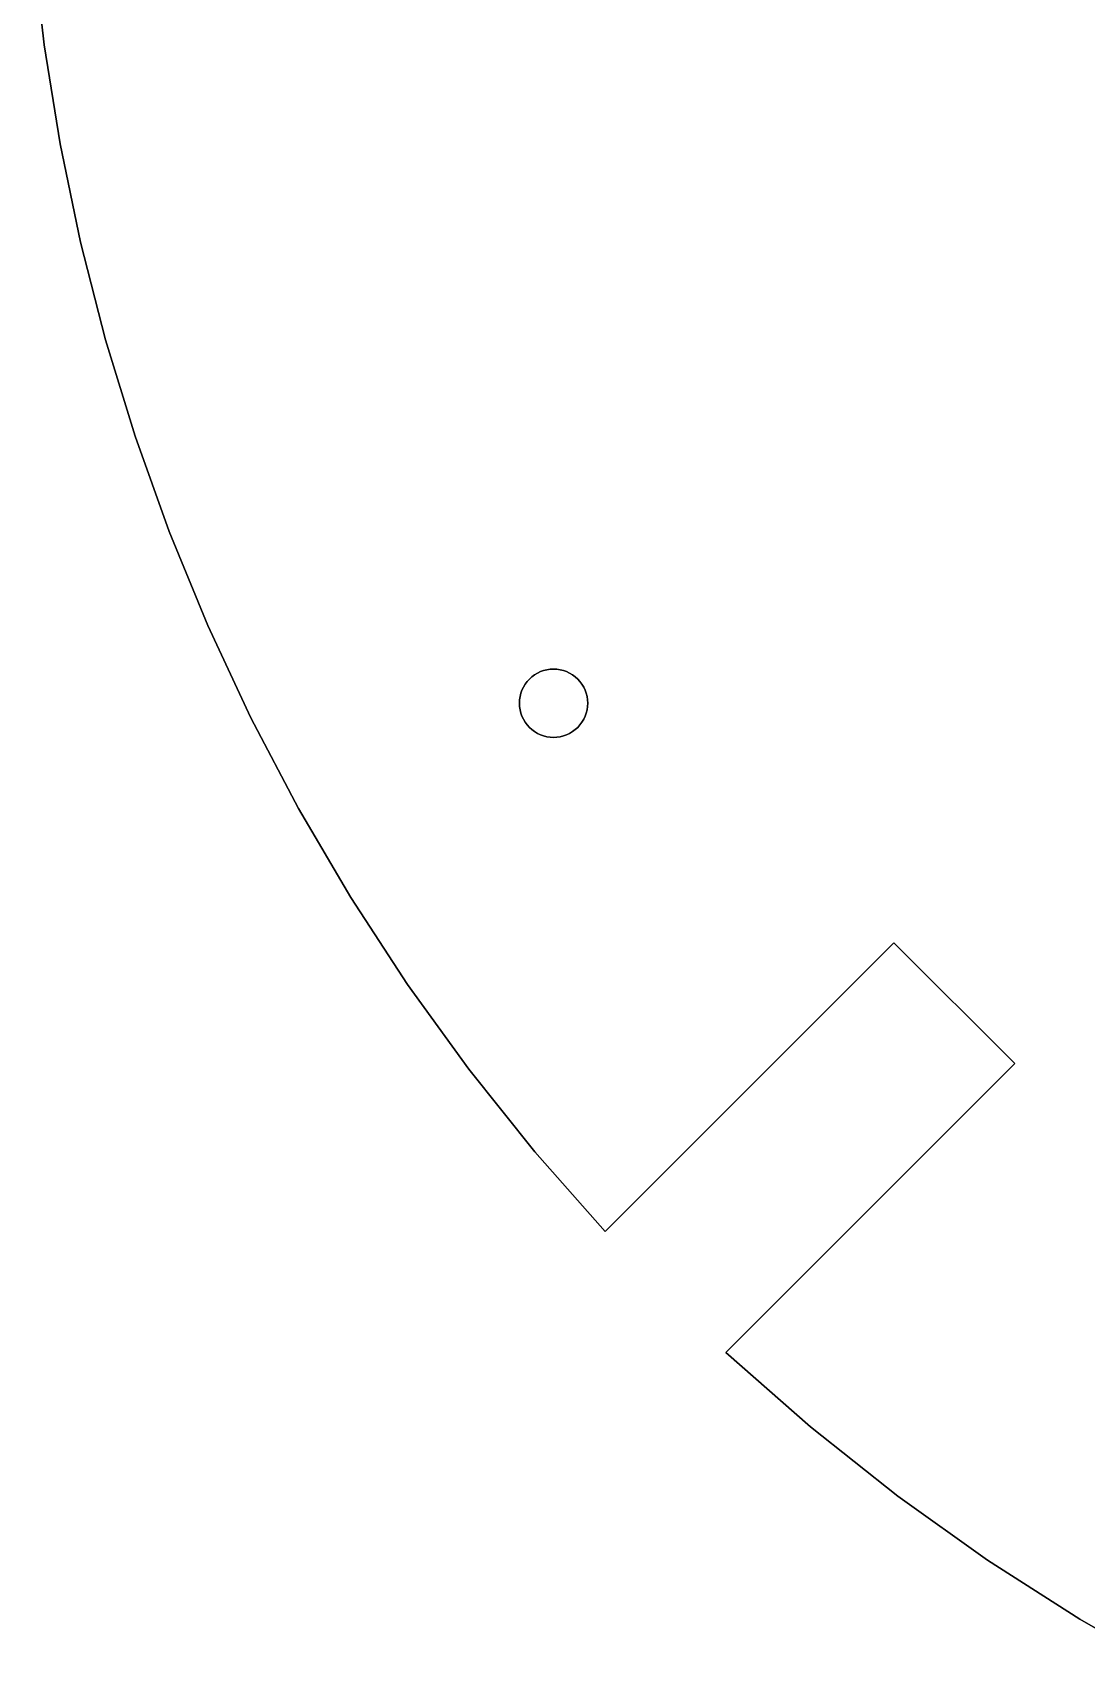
# Model space of a CAD drawing. Extents: x 0 to 16, y 0 to 13.9.
# Drawn here: x 0.03 to 3.89, y 0.95 to 6.95 of the extents above; entities that cross this region are included whole.
import ezdxf

# ---------------------------------------------------------------- set-up
doc = ezdxf.new("R2010")
doc.units = 0
doc.layers.get('0').update_dxf_attribs({"linetype": 'continuous'})

# ---------------------------------------------------------------- blocks, each defined once
blk = doc.blocks.new('FACE202')
at = {"color": 0}
for p, q in [((3.5253, 1.36713), (3.8623, 1.15129)), ((3.8623, 1.15129), (3.5253, 1.36713))]:
    blk.add_line(p, q, dxfattribs=at)
blk = doc.blocks.new('FACE206')
at = {"color": 0}
for p, q in [((3.62438, 3.18244), (2.56826, 2.12665)), ((2.56826, 2.12665), (3.62438, 3.18244))]:
    blk.add_line(p, q, dxfattribs=at)
blk = doc.blocks.new('FACE208')
at = {"color": 0}
for p, q in [((2.12662, 2.56823), (3.18244, 3.62438)), ((3.18244, 3.62438), (2.12662, 2.56823))]:
    blk.add_line(p, q, dxfattribs=at)
blk = doc.blocks.new('FACE209')
at = {"color": 0}
for p, q in [((1.8691, 2.86045), (2.12662, 2.56823)), ((2.12662, 2.56823), (1.8691, 2.86045))]:
    blk.add_line(p, q, dxfattribs=at)
blk = doc.blocks.new('FACE210')
at = {"color": 0}
for p, q in [((1.62819, 3.16182), (1.8691, 2.86045)), ((1.8691, 2.86045), (1.62819, 3.16182))]:
    blk.add_line(p, q, dxfattribs=at)
blk = doc.blocks.new('FACE212')
at = {"color": 0}
for p, q in [((1.19621, 3.78957), (1.40389, 3.47173)), ((1.40389, 3.47173), (1.19621, 3.78957))]:
    blk.add_line(p, q, dxfattribs=at)
blk = doc.blocks.new('FACE214')
at = {"color": 0}
for p, q in [((0.830687, 4.44658), (1.00514, 4.11472)), ((1.00514, 4.11472), (0.830687, 4.44658))]:
    blk.add_line(p, q, dxfattribs=at)
blk = doc.blocks.new('FACE216')
at = {"color": 0}
for p, q in [((0.531625, 5.12799), (0.672849, 4.78455)), ((0.672849, 4.78455), (0.531625, 5.12799))]:
    blk.add_line(p, q, dxfattribs=at)
blk = doc.blocks.new('FACE217')
at = {"color": 0}
for p, q in [((0.407015, 5.47632), (0.531625, 5.12799)), ((0.531625, 5.12799), (0.407015, 5.47632))]:
    blk.add_line(p, q, dxfattribs=at)
blk = doc.blocks.new('FACE222')
at = {"color": 0}
for p, q in [((0.033187, 7.2698), (0.074724, 6.90623)), ((0.074724, 6.90623), (0.033187, 7.2698))]:
    blk.add_line(p, q, dxfattribs=at)
blk = doc.blocks.new('FACE277')
at = {"color": 0}
for p, q in [((0.074724, 6.90623), (0.033187, 7.2698)), ((0.033187, 7.2698), (0.074724, 6.90623))]:
    blk.add_line(p, q, dxfattribs=at)
blk = doc.blocks.new('FACE278')
at = {"color": 0}
for p, q in [((0.132875, 6.54448), (0.074724, 6.90623)), ((0.074724, 6.90623), (0.132875, 6.54448))]:
    blk.add_line(p, q, dxfattribs=at)
blk = doc.blocks.new('FACE279')
at = {"color": 0}
for p, q in [((0.20764, 6.18518), (0.132875, 6.54448)), ((0.132875, 6.54448), (0.20764, 6.18518))]:
    blk.add_line(p, q, dxfattribs=at)
blk = doc.blocks.new('FACE280')
at = {"color": 0}
for p, q in [((0.299021, 5.82892), (0.20764, 6.18518)), ((0.20764, 6.18518), (0.299021, 5.82892))]:
    blk.add_line(p, q, dxfattribs=at)
blk = doc.blocks.new('FACE283')
at = {"color": 0}
for p, q in [((0.672849, 4.78455), (0.531625, 5.12799)), ((0.531625, 5.12799), (0.672849, 4.78455))]:
    blk.add_line(p, q, dxfattribs=at)
blk = doc.blocks.new('FACE285')
at = {"color": 0}
for p, q in [((1.00514, 4.11472), (0.830687, 4.44658)), ((0.830687, 4.44658), (1.00514, 4.11472))]:
    blk.add_line(p, q, dxfattribs=at)
blk = doc.blocks.new('FACE286')
at = {"color": 0}
for p, q in [((1.19621, 3.78957), (1.00514, 4.11472)), ((1.00514, 4.11472), (1.19621, 3.78957))]:
    blk.add_line(p, q, dxfattribs=at)
blk = doc.blocks.new('FACE288')
at = {"color": 0}
for p, q in [((1.62819, 3.16182), (1.40389, 3.47173)), ((1.40389, 3.47173), (1.62819, 3.16182))]:
    blk.add_line(p, q, dxfattribs=at)
blk = doc.blocks.new('FACE290')
at = {"color": 0}
for p, q in [((2.12662, 2.56823), (1.8691, 2.86045)), ((1.8691, 2.86045), (2.12662, 2.56823))]:
    blk.add_line(p, q, dxfattribs=at)
blk = doc.blocks.new('FACE291')
at = {"color": 0}
for p, q in [((3.18244, 3.62438), (2.12662, 2.56823)), ((2.12662, 2.56823), (3.18244, 3.62438))]:
    blk.add_line(p, q, dxfattribs=at)
blk = doc.blocks.new('FACE293')
at = {"color": 0}
for p, q in [((2.56826, 2.12665), (3.62438, 3.18244)), ((3.62438, 3.18244), (2.56826, 2.12665))]:
    blk.add_line(p, q, dxfattribs=at)
blk = doc.blocks.new('FACE296')
at = {"color": 0}
for p, q in [((3.5253, 1.36713), (3.19682, 1.60161)), ((3.19682, 1.60161), (3.5253, 1.36713))]:
    blk.add_line(p, q, dxfattribs=at)
blk = doc.blocks.new('FACE298')
at = {"color": 0}
for p, q in [((4.20711, 0.954086), (3.8623, 1.15129)), ((3.8623, 1.15129), (4.20711, 0.954086))]:
    blk.add_line(p, q, dxfattribs=at)
blk = doc.blocks.new('FACE2046')
at = {"color": 0}
for p, q in [((1.91344, 4.3774), (1.90154, 4.38038)), ((1.90154, 4.38038), (1.91344, 4.3774))]:
    blk.add_line(p, q, dxfattribs=at)
blk = doc.blocks.new('FACE2051')
at = {"color": 0}
for p, q in [((1.92557, 4.3756), (1.93782, 4.375)), ((1.93782, 4.375), (1.92557, 4.3756))]:
    blk.add_line(p, q, dxfattribs=at)
blk = doc.blocks.new('FACE2055')
at = {"color": 0}
for p, q in [((1.95007, 4.3756), (1.96221, 4.3774)), ((1.96221, 4.3774), (1.95007, 4.3756))]:
    blk.add_line(p, q, dxfattribs=at)
blk = doc.blocks.new('FACE2060')
at = {"color": 0}
for p, q in [((1.99675, 4.38976), (1.98566, 4.38452)), ((1.98566, 4.38452), (1.99675, 4.38976))]:
    blk.add_line(p, q, dxfattribs=at)
blk = doc.blocks.new('FACE2061')
at = {"color": 0}
for p, q in [((1.98566, 4.38452), (1.99675, 4.38976)), ((1.99675, 4.38976), (1.98566, 4.38452))]:
    blk.add_line(p, q, dxfattribs=at)
blk = doc.blocks.new('FACE2064')
at = {"color": 0}
for p, q in [((2.01712, 4.40337), (2.00727, 4.39607)), ((2.00727, 4.39607), (2.01712, 4.40337))]:
    blk.add_line(p, q, dxfattribs=at)
blk = doc.blocks.new('FACE2066')
at = {"color": 0}
for p, q in [((2.02621, 4.41161), (2.01712, 4.40337)), ((2.01712, 4.40337), (2.02621, 4.41161))]:
    blk.add_line(p, q, dxfattribs=at)
blk = doc.blocks.new('FACE2067')
at = {"color": 0}
for p, q in [((2.01712, 4.40337), (2.02621, 4.41161)), ((2.02621, 4.41161), (2.01712, 4.40337))]:
    blk.add_line(p, q, dxfattribs=at)
blk = doc.blocks.new('FACE2070')
at = {"color": 0}
for p, q in [((2.04176, 4.43055), (2.03445, 4.4207)), ((2.03445, 4.4207), (2.04176, 4.43055))]:
    blk.add_line(p, q, dxfattribs=at)
blk = doc.blocks.new('FACE2072')
at = {"color": 0}
for p, q in [((2.04806, 4.44108), (2.04176, 4.43055)), ((2.04176, 4.43055), (2.04806, 4.44108))]:
    blk.add_line(p, q, dxfattribs=at)
blk = doc.blocks.new('FACE2073')
at = {"color": 0}
for p, q in [((2.04176, 4.43055), (2.04806, 4.44108)), ((2.04806, 4.44108), (2.04176, 4.43055))]:
    blk.add_line(p, q, dxfattribs=at)
blk = doc.blocks.new('FACE2080')
at = {"color": 0}
for p, q in [((2.06222, 4.48775), (2.06042, 4.47561)), ((2.06042, 4.47561), (2.06222, 4.48775))]:
    blk.add_line(p, q, dxfattribs=at)
blk = doc.blocks.new('FACE2081')
at = {"color": 0}
for p, q in [((2.06042, 4.47561), (2.06222, 4.48775)), ((2.06222, 4.48775), (2.06042, 4.47561))]:
    blk.add_line(p, q, dxfattribs=at)
blk = doc.blocks.new('FACE2082')
at = {"color": 0}
for p, q in [((2.06282, 4.5), (2.06222, 4.48775)), ((2.06222, 4.48775), (2.06282, 4.5))]:
    blk.add_line(p, q, dxfattribs=at)
blk = doc.blocks.new('FACE2083')
at = {"color": 0}
for p, q in [((2.06222, 4.48775), (2.06282, 4.5)), ((2.06282, 4.5), (2.06222, 4.48775))]:
    blk.add_line(p, q, dxfattribs=at)
blk = doc.blocks.new('FACE2085')
at = {"color": 0}
for p, q in [((2.06282, 4.5), (2.06222, 4.51225)), ((2.06222, 4.51225), (2.06282, 4.5))]:
    blk.add_line(p, q, dxfattribs=at)
blk = doc.blocks.new('FACE2086')
at = {"color": 0}
for p, q in [((2.06042, 4.52439), (2.06222, 4.51225)), ((2.06222, 4.51225), (2.06042, 4.52439))]:
    blk.add_line(p, q, dxfattribs=at)
blk = doc.blocks.new('FACE2087')
at = {"color": 0}
for p, q in [((2.06222, 4.51225), (2.06042, 4.52439)), ((2.06042, 4.52439), (2.06222, 4.51225))]:
    blk.add_line(p, q, dxfattribs=at)
blk = doc.blocks.new('FACE2089')
at = {"color": 0}
for p, q in [((2.06042, 4.52439), (2.05744, 4.53629)), ((2.05744, 4.53629), (2.06042, 4.52439))]:
    blk.add_line(p, q, dxfattribs=at)
blk = doc.blocks.new('FACE2095')
at = {"color": 0}
for p, q in [((2.04806, 4.55892), (2.04176, 4.56945)), ((2.04176, 4.56945), (2.04806, 4.55892))]:
    blk.add_line(p, q, dxfattribs=at)
blk = doc.blocks.new('FACE2098')
at = {"color": 0}
for p, q in [((2.02621, 4.58839), (2.03445, 4.5793)), ((2.03445, 4.5793), (2.02621, 4.58839))]:
    blk.add_line(p, q, dxfattribs=at)
blk = doc.blocks.new('FACE2099')
at = {"color": 0}
for p, q in [((2.03445, 4.5793), (2.02621, 4.58839)), ((2.02621, 4.58839), (2.03445, 4.5793))]:
    blk.add_line(p, q, dxfattribs=at)
blk = doc.blocks.new('FACE2100')
at = {"color": 0}
for p, q in [((2.01712, 4.59663), (2.02621, 4.58839)), ((2.02621, 4.58839), (2.01712, 4.59663))]:
    blk.add_line(p, q, dxfattribs=at)
blk = doc.blocks.new('FACE2101')
at = {"color": 0}
for p, q in [((2.02621, 4.58839), (2.01712, 4.59663)), ((2.01712, 4.59663), (2.02621, 4.58839))]:
    blk.add_line(p, q, dxfattribs=at)
blk = doc.blocks.new('FACE2102')
at = {"color": 0}
for p, q in [((2.00727, 4.60393), (2.01712, 4.59663)), ((2.01712, 4.59663), (2.00727, 4.60393))]:
    blk.add_line(p, q, dxfattribs=at)
blk = doc.blocks.new('FACE2103')
at = {"color": 0}
for p, q in [((2.01712, 4.59663), (2.00727, 4.60393)), ((2.00727, 4.60393), (2.01712, 4.59663))]:
    blk.add_line(p, q, dxfattribs=at)
blk = doc.blocks.new('FACE2108')
at = {"color": 0}
for p, q in [((1.97411, 4.61962), (1.98566, 4.61548)), ((1.98566, 4.61548), (1.97411, 4.61962))]:
    blk.add_line(p, q, dxfattribs=at)
blk = doc.blocks.new('FACE2110')
at = {"color": 0}
for p, q in [((1.96221, 4.6226), (1.97411, 4.61962)), ((1.97411, 4.61962), (1.96221, 4.6226))]:
    blk.add_line(p, q, dxfattribs=at)
blk = doc.blocks.new('FACE2115')
at = {"color": 0}
for p, q in [((1.95007, 4.6244), (1.93782, 4.625)), ((1.93782, 4.625), (1.95007, 4.6244))]:
    blk.add_line(p, q, dxfattribs=at)
blk = doc.blocks.new('FACE2116')
at = {"color": 0}
for p, q in [((1.92557, 4.6244), (1.93782, 4.625)), ((1.93782, 4.625), (1.92557, 4.6244))]:
    blk.add_line(p, q, dxfattribs=at)
blk = doc.blocks.new('FACE2118')
at = {"color": 0}
for p, q in [((1.91344, 4.6226), (1.92557, 4.6244)), ((1.92557, 4.6244), (1.91344, 4.6226))]:
    blk.add_line(p, q, dxfattribs=at)
blk = doc.blocks.new('FACE2119')
at = {"color": 0}
for p, q in [((1.92557, 4.6244), (1.91344, 4.6226)), ((1.91344, 4.6226), (1.92557, 4.6244))]:
    blk.add_line(p, q, dxfattribs=at)
blk = doc.blocks.new('FACE2120')
at = {"color": 0}
for p, q in [((1.90154, 4.61962), (1.91344, 4.6226)), ((1.91344, 4.6226), (1.90154, 4.61962))]:
    blk.add_line(p, q, dxfattribs=at)
blk = doc.blocks.new('FACE2122')
at = {"color": 0}
for p, q in [((1.88999, 4.61548), (1.90154, 4.61962)), ((1.90154, 4.61962), (1.88999, 4.61548))]:
    blk.add_line(p, q, dxfattribs=at)
blk = doc.blocks.new('FACE2128')
at = {"color": 0}
for p, q in [((1.85852, 4.59663), (1.86838, 4.60393)), ((1.86838, 4.60393), (1.85852, 4.59663))]:
    blk.add_line(p, q, dxfattribs=at)
blk = doc.blocks.new('FACE2132')
at = {"color": 0}
for p, q in [((1.8412, 4.5793), (1.84943, 4.58839)), ((1.84943, 4.58839), (1.8412, 4.5793))]:
    blk.add_line(p, q, dxfattribs=at)
blk = doc.blocks.new('FACE2133')
at = {"color": 0}
for p, q in [((1.84943, 4.58839), (1.8412, 4.5793)), ((1.8412, 4.5793), (1.84943, 4.58839))]:
    blk.add_line(p, q, dxfattribs=at)
blk = doc.blocks.new('FACE2136')
at = {"color": 0}
for p, q in [((1.82758, 4.55892), (1.83389, 4.56945)), ((1.83389, 4.56945), (1.82758, 4.55892))]:
    blk.add_line(p, q, dxfattribs=at)
blk = doc.blocks.new('FACE2137')
at = {"color": 0}
for p, q in [((1.83389, 4.56945), (1.82758, 4.55892)), ((1.82758, 4.55892), (1.83389, 4.56945))]:
    blk.add_line(p, q, dxfattribs=at)
blk = doc.blocks.new('FACE2139')
at = {"color": 0}
for p, q in [((1.82758, 4.55892), (1.82234, 4.54784)), ((1.82234, 4.54784), (1.82758, 4.55892))]:
    blk.add_line(p, q, dxfattribs=at)
blk = doc.blocks.new('FACE2140')
at = {"color": 0}
for p, q in [((1.8182, 4.53629), (1.82234, 4.54784)), ((1.82234, 4.54784), (1.8182, 4.53629))]:
    blk.add_line(p, q, dxfattribs=at)
blk = doc.blocks.new('FACE2145')
at = {"color": 0}
for p, q in [((1.81522, 4.52439), (1.81342, 4.51225)), ((1.81342, 4.51225), (1.81522, 4.52439))]:
    blk.add_line(p, q, dxfattribs=at)
blk = doc.blocks.new('FACE2146')
at = {"color": 0}
for p, q in [((1.81282, 4.5), (1.81342, 4.51225)), ((1.81342, 4.51225), (1.81282, 4.5))]:
    blk.add_line(p, q, dxfattribs=at)
blk = doc.blocks.new('FACE2147')
at = {"color": 0}
for p, q in [((1.81342, 4.51225), (1.81282, 4.5)), ((1.81282, 4.5), (1.81342, 4.51225))]:
    blk.add_line(p, q, dxfattribs=at)
blk = doc.blocks.new('FACE2148')
at = {"color": 0}
for p, q in [((1.81342, 4.48775), (1.81282, 4.5)), ((1.81282, 4.5), (1.81342, 4.48775))]:
    blk.add_line(p, q, dxfattribs=at)
blk = doc.blocks.new('FACE2149')
at = {"color": 0}
for p, q in [((1.81282, 4.5), (1.81342, 4.48775)), ((1.81342, 4.48775), (1.81282, 4.5))]:
    blk.add_line(p, q, dxfattribs=at)
blk = doc.blocks.new('FACE2150')
at = {"color": 0}
for p, q in [((1.81522, 4.47561), (1.81342, 4.48775)), ((1.81342, 4.48775), (1.81522, 4.47561))]:
    blk.add_line(p, q, dxfattribs=at)
blk = doc.blocks.new('FACE2151')
at = {"color": 0}
for p, q in [((1.81342, 4.48775), (1.81522, 4.47561)), ((1.81522, 4.47561), (1.81342, 4.48775))]:
    blk.add_line(p, q, dxfattribs=at)
blk = doc.blocks.new('FACE2152')
at = {"color": 0}
for p, q in [((1.8182, 4.46371), (1.81522, 4.47561)), ((1.81522, 4.47561), (1.8182, 4.46371))]:
    blk.add_line(p, q, dxfattribs=at)
blk = doc.blocks.new('FACE2153')
at = {"color": 0}
for p, q in [((1.81522, 4.47561), (1.8182, 4.46371)), ((1.8182, 4.46371), (1.81522, 4.47561))]:
    blk.add_line(p, q, dxfattribs=at)
blk = doc.blocks.new('FACE2154')
at = {"color": 0}
for p, q in [((1.82234, 4.45216), (1.8182, 4.46371)), ((1.8182, 4.46371), (1.82234, 4.45216))]:
    blk.add_line(p, q, dxfattribs=at)
blk = doc.blocks.new('FACE2158')
at = {"color": 0}
for p, q in [((1.83389, 4.43055), (1.82758, 4.44108)), ((1.82758, 4.44108), (1.83389, 4.43055))]:
    blk.add_line(p, q, dxfattribs=at)
blk = doc.blocks.new('FACE2159')
at = {"color": 0}
for p, q in [((1.82758, 4.44108), (1.83389, 4.43055)), ((1.83389, 4.43055), (1.82758, 4.44108))]:
    blk.add_line(p, q, dxfattribs=at)
blk = doc.blocks.new('FACE2163')
at = {"color": 0}
for p, q in [((1.8412, 4.4207), (1.84943, 4.41161)), ((1.84943, 4.41161), (1.8412, 4.4207))]:
    blk.add_line(p, q, dxfattribs=at)
blk = doc.blocks.new('FACE2165')
at = {"color": 0}
for p, q in [((1.84943, 4.41161), (1.85852, 4.40337)), ((1.85852, 4.40337), (1.84943, 4.41161))]:
    blk.add_line(p, q, dxfattribs=at)
blk = doc.blocks.new('FACE2167')
at = {"color": 0}
for p, q in [((1.85852, 4.40337), (1.86838, 4.39607)), ((1.86838, 4.39607), (1.85852, 4.40337))]:
    blk.add_line(p, q, dxfattribs=at)
blk = doc.blocks.new('FACE2168')
at = {"color": 0}
for p, q in [((1.8789, 4.38976), (1.86838, 4.39607)), ((1.86838, 4.39607), (1.8789, 4.38976))]:
    blk.add_line(p, q, dxfattribs=at)
blk = doc.blocks.new('FACE2169')
at = {"color": 0}
for p, q in [((1.86838, 4.39607), (1.8789, 4.38976)), ((1.8789, 4.38976), (1.86838, 4.39607))]:
    blk.add_line(p, q, dxfattribs=at)
blk = doc.blocks.new('FACE2172')
at = {"color": 0}
for p, q in [((1.90154, 4.38038), (1.88999, 4.38452)), ((1.88999, 4.38452), (1.90154, 4.38038))]:
    blk.add_line(p, q, dxfattribs=at)
blk = doc.blocks.new('FACE2173')
at = {"color": 0}
for p, q in [((1.88999, 4.38452), (1.90154, 4.38038)), ((1.90154, 4.38038), (1.88999, 4.38452))]:
    blk.add_line(p, q, dxfattribs=at)
blk = doc.blocks.new('FACE2174')
at = {"color": 0}
for p, q in [((1.91344, 4.3774), (1.90154, 4.38038)), ((1.90154, 4.38038), (1.91344, 4.3774))]:
    blk.add_line(p, q, dxfattribs=at)
blk = doc.blocks.new('FACE2179')
at = {"color": 0}
for p, q in [((1.92557, 4.3756), (1.93782, 4.375)), ((1.93782, 4.375), (1.92557, 4.3756))]:
    blk.add_line(p, q, dxfattribs=at)
blk = doc.blocks.new('FACE2183')
at = {"color": 0}
for p, q in [((1.95007, 4.3756), (1.96221, 4.3774)), ((1.96221, 4.3774), (1.95007, 4.3756))]:
    blk.add_line(p, q, dxfattribs=at)
blk = doc.blocks.new('FACE2188')
at = {"color": 0}
for p, q in [((1.99675, 4.38976), (1.98566, 4.38452)), ((1.98566, 4.38452), (1.99675, 4.38976))]:
    blk.add_line(p, q, dxfattribs=at)
blk = doc.blocks.new('FACE2189')
at = {"color": 0}
for p, q in [((1.98566, 4.38452), (1.99675, 4.38976)), ((1.99675, 4.38976), (1.98566, 4.38452))]:
    blk.add_line(p, q, dxfattribs=at)
blk = doc.blocks.new('FACE2192')
at = {"color": 0}
for p, q in [((2.01712, 4.40337), (2.00727, 4.39607)), ((2.00727, 4.39607), (2.01712, 4.40337))]:
    blk.add_line(p, q, dxfattribs=at)
blk = doc.blocks.new('FACE2194')
at = {"color": 0}
for p, q in [((2.02621, 4.41161), (2.01712, 4.40337)), ((2.01712, 4.40337), (2.02621, 4.41161))]:
    blk.add_line(p, q, dxfattribs=at)
blk = doc.blocks.new('FACE2195')
at = {"color": 0}
for p, q in [((2.01712, 4.40337), (2.02621, 4.41161)), ((2.02621, 4.41161), (2.01712, 4.40337))]:
    blk.add_line(p, q, dxfattribs=at)
blk = doc.blocks.new('FACE2198')
at = {"color": 0}
for p, q in [((2.04176, 4.43055), (2.03445, 4.4207)), ((2.03445, 4.4207), (2.04176, 4.43055))]:
    blk.add_line(p, q, dxfattribs=at)
blk = doc.blocks.new('FACE2200')
at = {"color": 0}
for p, q in [((2.04806, 4.44108), (2.04176, 4.43055)), ((2.04176, 4.43055), (2.04806, 4.44108))]:
    blk.add_line(p, q, dxfattribs=at)
blk = doc.blocks.new('FACE2201')
at = {"color": 0}
for p, q in [((2.04176, 4.43055), (2.04806, 4.44108)), ((2.04806, 4.44108), (2.04176, 4.43055))]:
    blk.add_line(p, q, dxfattribs=at)
blk = doc.blocks.new('FACE2208')
at = {"color": 0}
for p, q in [((2.06222, 4.48775), (2.06042, 4.47561)), ((2.06042, 4.47561), (2.06222, 4.48775))]:
    blk.add_line(p, q, dxfattribs=at)
blk = doc.blocks.new('FACE2209')
at = {"color": 0}
for p, q in [((2.06042, 4.47561), (2.06222, 4.48775)), ((2.06222, 4.48775), (2.06042, 4.47561))]:
    blk.add_line(p, q, dxfattribs=at)
blk = doc.blocks.new('FACE2210')
at = {"color": 0}
for p, q in [((2.06282, 4.5), (2.06222, 4.48775)), ((2.06222, 4.48775), (2.06282, 4.5))]:
    blk.add_line(p, q, dxfattribs=at)
blk = doc.blocks.new('FACE2211')
at = {"color": 0}
for p, q in [((2.06222, 4.48775), (2.06282, 4.5)), ((2.06282, 4.5), (2.06222, 4.48775))]:
    blk.add_line(p, q, dxfattribs=at)
blk = doc.blocks.new('FACE2213')
at = {"color": 0}
for p, q in [((2.06282, 4.5), (2.06222, 4.51225)), ((2.06222, 4.51225), (2.06282, 4.5))]:
    blk.add_line(p, q, dxfattribs=at)
blk = doc.blocks.new('FACE2214')
at = {"color": 0}
for p, q in [((2.06042, 4.52439), (2.06222, 4.51225)), ((2.06222, 4.51225), (2.06042, 4.52439))]:
    blk.add_line(p, q, dxfattribs=at)
blk = doc.blocks.new('FACE2215')
at = {"color": 0}
for p, q in [((2.06222, 4.51225), (2.06042, 4.52439)), ((2.06042, 4.52439), (2.06222, 4.51225))]:
    blk.add_line(p, q, dxfattribs=at)
blk = doc.blocks.new('FACE2217')
at = {"color": 0}
for p, q in [((2.06042, 4.52439), (2.05744, 4.53629)), ((2.05744, 4.53629), (2.06042, 4.52439))]:
    blk.add_line(p, q, dxfattribs=at)
blk = doc.blocks.new('FACE2223')
at = {"color": 0}
for p, q in [((2.04806, 4.55892), (2.04176, 4.56945)), ((2.04176, 4.56945), (2.04806, 4.55892))]:
    blk.add_line(p, q, dxfattribs=at)
blk = doc.blocks.new('FACE2226')
at = {"color": 0}
for p, q in [((2.02621, 4.58839), (2.03445, 4.5793)), ((2.03445, 4.5793), (2.02621, 4.58839))]:
    blk.add_line(p, q, dxfattribs=at)
blk = doc.blocks.new('FACE2227')
at = {"color": 0}
for p, q in [((2.03445, 4.5793), (2.02621, 4.58839)), ((2.02621, 4.58839), (2.03445, 4.5793))]:
    blk.add_line(p, q, dxfattribs=at)
blk = doc.blocks.new('FACE2228')
at = {"color": 0}
for p, q in [((2.01712, 4.59663), (2.02621, 4.58839)), ((2.02621, 4.58839), (2.01712, 4.59663))]:
    blk.add_line(p, q, dxfattribs=at)
blk = doc.blocks.new('FACE2229')
at = {"color": 0}
for p, q in [((2.02621, 4.58839), (2.01712, 4.59663)), ((2.01712, 4.59663), (2.02621, 4.58839))]:
    blk.add_line(p, q, dxfattribs=at)
blk = doc.blocks.new('FACE2230')
at = {"color": 0}
for p, q in [((2.00727, 4.60393), (2.01712, 4.59663)), ((2.01712, 4.59663), (2.00727, 4.60393))]:
    blk.add_line(p, q, dxfattribs=at)
blk = doc.blocks.new('FACE2231')
at = {"color": 0}
for p, q in [((2.01712, 4.59663), (2.00727, 4.60393)), ((2.00727, 4.60393), (2.01712, 4.59663))]:
    blk.add_line(p, q, dxfattribs=at)
blk = doc.blocks.new('FACE2236')
at = {"color": 0}
for p, q in [((1.97411, 4.61962), (1.98566, 4.61548)), ((1.98566, 4.61548), (1.97411, 4.61962))]:
    blk.add_line(p, q, dxfattribs=at)

msp = doc.modelspace()

# ---------------------------------------------------------------- linework, layer by layer
at = {"color": 0}
for points in [[(0.074724, 6.90623), (0.074724, 6.90623), (0.132875, 6.54448), (0.132875, 6.54448)], [(0.132875, 6.54448), (0.132875, 6.54448), (0.20764, 6.18518), (0.20764, 6.18518)], [(0.20764, 6.18518), (0.20764, 6.18518), (0.299021, 5.82892), (0.299021, 5.82892)], [(0.299021, 5.82892), (0.299021, 5.82892), (0.407015, 5.47632), (0.407015, 5.47632)], [(0.407015, 5.47632), (0.407015, 5.47632), (0.299021, 5.82892), (0.299021, 5.82892)], [(0.531625, 5.12799), (0.531625, 5.12799), (0.407015, 5.47632), (0.407015, 5.47632)], [(0.672849, 4.78455), (0.672849, 4.78455), (0.830687, 4.44658), (0.830687, 4.44658)], [(0.830687, 4.44658), (0.830687, 4.44658), (0.672849, 4.78455), (0.672849, 4.78455)], [(1.90154, 4.61962), (1.88999, 4.61548), (1.88999, 4.61548), (1.90154, 4.61962)], [(1.91344, 4.6226), (1.90154, 4.61962), (1.90154, 4.61962), (1.91344, 4.6226)], [(1.93782, 4.625), (1.92557, 4.6244), (1.92557, 4.6244), (1.93782, 4.625)], [(1.93782, 4.625), (1.93782, 4.625), (1.95007, 4.6244), (1.95007, 4.6244)], [(1.95007, 4.6244), (1.95007, 4.6244), (1.96221, 4.6226), (1.96221, 4.6226)], [(1.96221, 4.6226), (1.95007, 4.6244), (1.95007, 4.6244), (1.96221, 4.6226)], [(1.97411, 4.61962), (1.96221, 4.6226), (1.96221, 4.6226), (1.97411, 4.61962)], [(1.98566, 4.61548), (1.97411, 4.61962), (1.97411, 4.61962), (1.98566, 4.61548)], [(1.98566, 4.61548), (1.97411, 4.61962), (1.97411, 4.61962), (1.98566, 4.61548)], [(1.82234, 4.54784), (1.82234, 4.54784), (1.82758, 4.55892), (1.82758, 4.55892)], [(1.83389, 4.56945), (1.83389, 4.56945), (1.8412, 4.5793), (1.8412, 4.5793)], [(1.8412, 4.5793), (1.83389, 4.56945), (1.83389, 4.56945), (1.8412, 4.5793)], [(1.84943, 4.58839), (1.84943, 4.58839), (1.85852, 4.59663), (1.85852, 4.59663)], [(1.85852, 4.59663), (1.84943, 4.58839), (1.84943, 4.58839), (1.85852, 4.59663)], [(1.86838, 4.60393), (1.85852, 4.59663), (1.85852, 4.59663), (1.86838, 4.60393)], [(1.86838, 4.60393), (1.86838, 4.60393), (1.8789, 4.61024), (1.8789, 4.61024)], [(1.8789, 4.61024), (1.86838, 4.60393), (1.86838, 4.60393), (1.8789, 4.61024)], [(1.8789, 4.61024), (1.8789, 4.61024), (1.88999, 4.61548), (1.88999, 4.61548)], [(1.88999, 4.61548), (1.8789, 4.61024), (1.8789, 4.61024), (1.88999, 4.61548)], [(1.98566, 4.61548), (1.98566, 4.61548), (1.99675, 4.61024), (1.99675, 4.61024)], [(1.99675, 4.61024), (1.98566, 4.61548), (1.98566, 4.61548), (1.99675, 4.61024)], [(1.98566, 4.61548), (1.98566, 4.61548), (1.99675, 4.61024), (1.99675, 4.61024)], [(1.99675, 4.61024), (1.98566, 4.61548), (1.98566, 4.61548), (1.99675, 4.61024)], [(1.99675, 4.61024), (1.99675, 4.61024), (2.00727, 4.60393), (2.00727, 4.60393)], [(2.00727, 4.60393), (1.99675, 4.61024), (1.99675, 4.61024), (2.00727, 4.60393)], [(1.99675, 4.61024), (1.99675, 4.61024), (2.00727, 4.60393), (2.00727, 4.60393)], [(2.00727, 4.60393), (1.99675, 4.61024), (1.99675, 4.61024), (2.00727, 4.60393)], [(2.03445, 4.5793), (2.03445, 4.5793), (2.04176, 4.56945), (2.04176, 4.56945)], [(2.04176, 4.56945), (2.03445, 4.5793), (2.03445, 4.5793), (2.04176, 4.56945)], [(2.03445, 4.5793), (2.03445, 4.5793), (2.04176, 4.56945), (2.04176, 4.56945)], [(2.04176, 4.56945), (2.03445, 4.5793), (2.03445, 4.5793), (2.04176, 4.56945)], [(2.04176, 4.56945), (2.04176, 4.56945), (2.04806, 4.55892), (2.04806, 4.55892)], [(2.04176, 4.56945), (2.04176, 4.56945), (2.04806, 4.55892), (2.04806, 4.55892)], [(2.04806, 4.55892), (2.04806, 4.55892), (2.05331, 4.54784), (2.05331, 4.54784)], [(2.05331, 4.54784), (2.04806, 4.55892), (2.04806, 4.55892), (2.05331, 4.54784)], [(2.04806, 4.55892), (2.04806, 4.55892), (2.05331, 4.54784), (2.05331, 4.54784)], [(2.05331, 4.54784), (2.04806, 4.55892), (2.04806, 4.55892), (2.05331, 4.54784)], [(1.81342, 4.51225), (1.81342, 4.51225), (1.81522, 4.52439), (1.81522, 4.52439)], [(1.81522, 4.52439), (1.81522, 4.52439), (1.8182, 4.53629), (1.8182, 4.53629)], [(1.8182, 4.53629), (1.81522, 4.52439), (1.81522, 4.52439), (1.8182, 4.53629)], [(1.82234, 4.54784), (1.8182, 4.53629), (1.8182, 4.53629), (1.82234, 4.54784)], [(2.05331, 4.54784), (2.05331, 4.54784), (2.05744, 4.53629), (2.05744, 4.53629)], [(2.05744, 4.53629), (2.05331, 4.54784), (2.05331, 4.54784), (2.05744, 4.53629)], [(2.05331, 4.54784), (2.05331, 4.54784), (2.05744, 4.53629), (2.05744, 4.53629)], [(2.05744, 4.53629), (2.05331, 4.54784), (2.05331, 4.54784), (2.05744, 4.53629)], [(2.05744, 4.53629), (2.05744, 4.53629), (2.06042, 4.52439), (2.06042, 4.52439)], [(2.05744, 4.53629), (2.05744, 4.53629), (2.06042, 4.52439), (2.06042, 4.52439)], [(2.06222, 4.51225), (2.06222, 4.51225), (2.06282, 4.5), (2.06282, 4.5)], [(2.06222, 4.51225), (2.06222, 4.51225), (2.06282, 4.5), (2.06282, 4.5)], [(1.8182, 4.46371), (1.82234, 4.45216), (1.82234, 4.45216), (1.8182, 4.46371)], [(1.82758, 4.44108), (1.82758, 4.44108), (1.82234, 4.45216), (1.82234, 4.45216)], [(1.82234, 4.45216), (1.82758, 4.44108), (1.82758, 4.44108), (1.82234, 4.45216)], [(2.05331, 4.45216), (2.05331, 4.45216), (2.04806, 4.44108), (2.04806, 4.44108)], [(2.04806, 4.44108), (2.05331, 4.45216), (2.05331, 4.45216), (2.04806, 4.44108)], [(2.05331, 4.45216), (2.05331, 4.45216), (2.04806, 4.44108), (2.04806, 4.44108)], [(2.04806, 4.44108), (2.05331, 4.45216), (2.05331, 4.45216), (2.04806, 4.44108)], [(2.05744, 4.46371), (2.05744, 4.46371), (2.05331, 4.45216), (2.05331, 4.45216)], [(2.05331, 4.45216), (2.05744, 4.46371), (2.05744, 4.46371), (2.05331, 4.45216)], [(2.05744, 4.46371), (2.05744, 4.46371), (2.05331, 4.45216), (2.05331, 4.45216)], [(2.05331, 4.45216), (2.05744, 4.46371), (2.05744, 4.46371), (2.05331, 4.45216)], [(2.06042, 4.47561), (2.06042, 4.47561), (2.05744, 4.46371), (2.05744, 4.46371)], [(2.05744, 4.46371), (2.06042, 4.47561), (2.06042, 4.47561), (2.05744, 4.46371)], [(2.06042, 4.47561), (2.06042, 4.47561), (2.05744, 4.46371), (2.05744, 4.46371)], [(2.05744, 4.46371), (2.06042, 4.47561), (2.06042, 4.47561), (2.05744, 4.46371)], [(1.8412, 4.4207), (1.8412, 4.4207), (1.83389, 4.43055), (1.83389, 4.43055)], [(1.83389, 4.43055), (1.8412, 4.4207), (1.8412, 4.4207), (1.83389, 4.43055)], [(1.84943, 4.41161), (1.84943, 4.41161), (1.8412, 4.4207), (1.8412, 4.4207)], [(1.85852, 4.40337), (1.85852, 4.40337), (1.84943, 4.41161), (1.84943, 4.41161)], [(1.86838, 4.39607), (1.86838, 4.39607), (1.85852, 4.40337), (1.85852, 4.40337)], [(1.88999, 4.38452), (1.88999, 4.38452), (1.8789, 4.38976), (1.8789, 4.38976)], [(1.8789, 4.38976), (1.88999, 4.38452), (1.88999, 4.38452), (1.8789, 4.38976)], [(1.90154, 4.38038), (1.91344, 4.3774), (1.91344, 4.3774), (1.90154, 4.38038)], [(1.90154, 4.38038), (1.91344, 4.3774), (1.91344, 4.3774), (1.90154, 4.38038)], [(1.97411, 4.38038), (1.97411, 4.38038), (1.96221, 4.3774), (1.96221, 4.3774)], [(1.96221, 4.3774), (1.97411, 4.38038), (1.97411, 4.38038), (1.96221, 4.3774)], [(1.97411, 4.38038), (1.97411, 4.38038), (1.96221, 4.3774), (1.96221, 4.3774)], [(1.96221, 4.3774), (1.97411, 4.38038), (1.97411, 4.38038), (1.96221, 4.3774)], [(1.98566, 4.38452), (1.98566, 4.38452), (1.97411, 4.38038), (1.97411, 4.38038)], [(1.97411, 4.38038), (1.98566, 4.38452), (1.98566, 4.38452), (1.97411, 4.38038)], [(1.98566, 4.38452), (1.98566, 4.38452), (1.97411, 4.38038), (1.97411, 4.38038)], [(1.97411, 4.38038), (1.98566, 4.38452), (1.98566, 4.38452), (1.97411, 4.38038)], [(2.00727, 4.39607), (2.00727, 4.39607), (1.99675, 4.38976), (1.99675, 4.38976)], [(1.99675, 4.38976), (2.00727, 4.39607), (2.00727, 4.39607), (1.99675, 4.38976)], [(2.00727, 4.39607), (2.00727, 4.39607), (1.99675, 4.38976), (1.99675, 4.38976)], [(1.99675, 4.38976), (2.00727, 4.39607), (2.00727, 4.39607), (1.99675, 4.38976)], [(2.00727, 4.39607), (2.01712, 4.40337), (2.01712, 4.40337), (2.00727, 4.39607)], [(2.00727, 4.39607), (2.01712, 4.40337), (2.01712, 4.40337), (2.00727, 4.39607)], [(2.03445, 4.4207), (2.03445, 4.4207), (2.02621, 4.41161), (2.02621, 4.41161)], [(2.02621, 4.41161), (2.03445, 4.4207), (2.03445, 4.4207), (2.02621, 4.41161)], [(2.03445, 4.4207), (2.03445, 4.4207), (2.02621, 4.41161), (2.02621, 4.41161)], [(2.02621, 4.41161), (2.03445, 4.4207), (2.03445, 4.4207), (2.02621, 4.41161)], [(2.03445, 4.4207), (2.04176, 4.43055), (2.04176, 4.43055), (2.03445, 4.4207)], [(2.03445, 4.4207), (2.04176, 4.43055), (2.04176, 4.43055), (2.03445, 4.4207)], [(1.92557, 4.3756), (1.92557, 4.3756), (1.91344, 4.3774), (1.91344, 4.3774)], [(1.91344, 4.3774), (1.92557, 4.3756), (1.92557, 4.3756), (1.91344, 4.3774)], [(1.92557, 4.3756), (1.92557, 4.3756), (1.91344, 4.3774), (1.91344, 4.3774)], [(1.91344, 4.3774), (1.92557, 4.3756), (1.92557, 4.3756), (1.91344, 4.3774)], [(1.93782, 4.375), (1.93782, 4.375), (1.92557, 4.3756), (1.92557, 4.3756)], [(1.93782, 4.375), (1.93782, 4.375), (1.92557, 4.3756), (1.92557, 4.3756)], [(1.95007, 4.3756), (1.95007, 4.3756), (1.93782, 4.375), (1.93782, 4.375)], [(1.93782, 4.375), (1.95007, 4.3756), (1.95007, 4.3756), (1.93782, 4.375)], [(1.95007, 4.3756), (1.95007, 4.3756), (1.93782, 4.375), (1.93782, 4.375)], [(1.93782, 4.375), (1.95007, 4.3756), (1.95007, 4.3756), (1.93782, 4.375)], [(1.96221, 4.3774), (1.96221, 4.3774), (1.95007, 4.3756), (1.95007, 4.3756)], [(1.96221, 4.3774), (1.96221, 4.3774), (1.95007, 4.3756), (1.95007, 4.3756)], [(1.00514, 4.11472), (1.00514, 4.11472), (1.19621, 3.78957), (1.19621, 3.78957)], [(1.40389, 3.47173), (1.40389, 3.47173), (1.19621, 3.78957), (1.19621, 3.78957)], [(3.18244, 3.62438), (3.18244, 3.62438), (3.62438, 3.18244), (3.62438, 3.18244)], [(3.62438, 3.18244), (3.62438, 3.18244), (3.18244, 3.62438), (3.18244, 3.62438)], [(1.40389, 3.47173), (1.40389, 3.47173), (1.62819, 3.16182), (1.62819, 3.16182)], [(1.8691, 2.86045), (1.8691, 2.86045), (1.62819, 3.16182), (1.62819, 3.16182)], [(2.56826, 2.12665), (2.56826, 2.12665), (2.87757, 1.85478), (2.87757, 1.85478)], [(2.87757, 1.85478), (2.87757, 1.85478), (2.56826, 2.12665), (2.56826, 2.12665)], [(2.87757, 1.85478), (2.87757, 1.85478), (3.19682, 1.60161), (3.19682, 1.60161)], [(3.19682, 1.60161), (3.19682, 1.60161), (2.87757, 1.85478), (2.87757, 1.85478)], [(3.19682, 1.60161), (3.19682, 1.60161), (3.5253, 1.36713), (3.5253, 1.36713)], [(3.8623, 1.15129), (3.8623, 1.15129), (3.5253, 1.36713), (3.5253, 1.36713)], [(3.8623, 1.15129), (3.8623, 1.15129), (4.20711, 0.954086), (4.20711, 0.954086)]]:
    msp.add_lwpolyline(points, close=True, dxfattribs=at)

# ---------------------------------------------------------------- block references
for name in ['FACE222', 'FACE277', 'FACE278', 'FACE279', 'FACE280', 'FACE217', 'FACE216', 'FACE283', 'FACE2122', 'FACE2120', 'FACE2118', 'FACE2119', 'FACE2116', 'FACE2115', 'FACE2110', 'FACE2108', 'FACE2236', 'FACE2139', 'FACE2136', 'FACE2137', 'FACE2132', 'FACE2133', 'FACE2128', 'FACE2102', 'FACE2103', 'FACE2230', 'FACE2231', 'FACE2100', 'FACE2101', 'FACE2228', 'FACE2229', 'FACE2098', 'FACE2099', 'FACE2226', 'FACE2227', 'FACE2095', 'FACE2223', 'FACE2146', 'FACE2147', 'FACE2148', 'FACE2149', 'FACE2145', 'FACE2140', 'FACE2089', 'FACE2217', 'FACE2086', 'FACE2087', 'FACE2214', 'FACE2215', 'FACE2085', 'FACE2213', 'FACE2082', 'FACE2083', 'FACE2210', 'FACE2211', 'FACE214', 'FACE285', 'FACE2150', 'FACE2151', 'FACE2152', 'FACE2153', 'FACE2154', 'FACE2158', 'FACE2159', 'FACE2072', 'FACE2073', 'FACE2200', 'FACE2201', 'FACE2080', 'FACE2081', 'FACE2208', 'FACE2209', 'FACE2163', 'FACE2165', 'FACE2167', 'FACE2168', 'FACE2169', 'FACE2172', 'FACE2173', 'FACE2046', 'FACE2174', 'FACE2060', 'FACE2061', 'FACE2188', 'FACE2189', 'FACE2064', 'FACE2192', 'FACE2066', 'FACE2067', 'FACE2194', 'FACE2195', 'FACE2070', 'FACE2198', 'FACE2051', 'FACE2179', 'FACE2055', 'FACE2183', 'FACE286', 'FACE212', 'FACE208', 'FACE291', 'FACE288', 'FACE206', 'FACE293', 'FACE210', 'FACE209', 'FACE290', 'FACE296', 'FACE202', 'FACE298']:
    msp.add_blockref(name, (0, 0))

doc.saveas('drawing.dxf')
